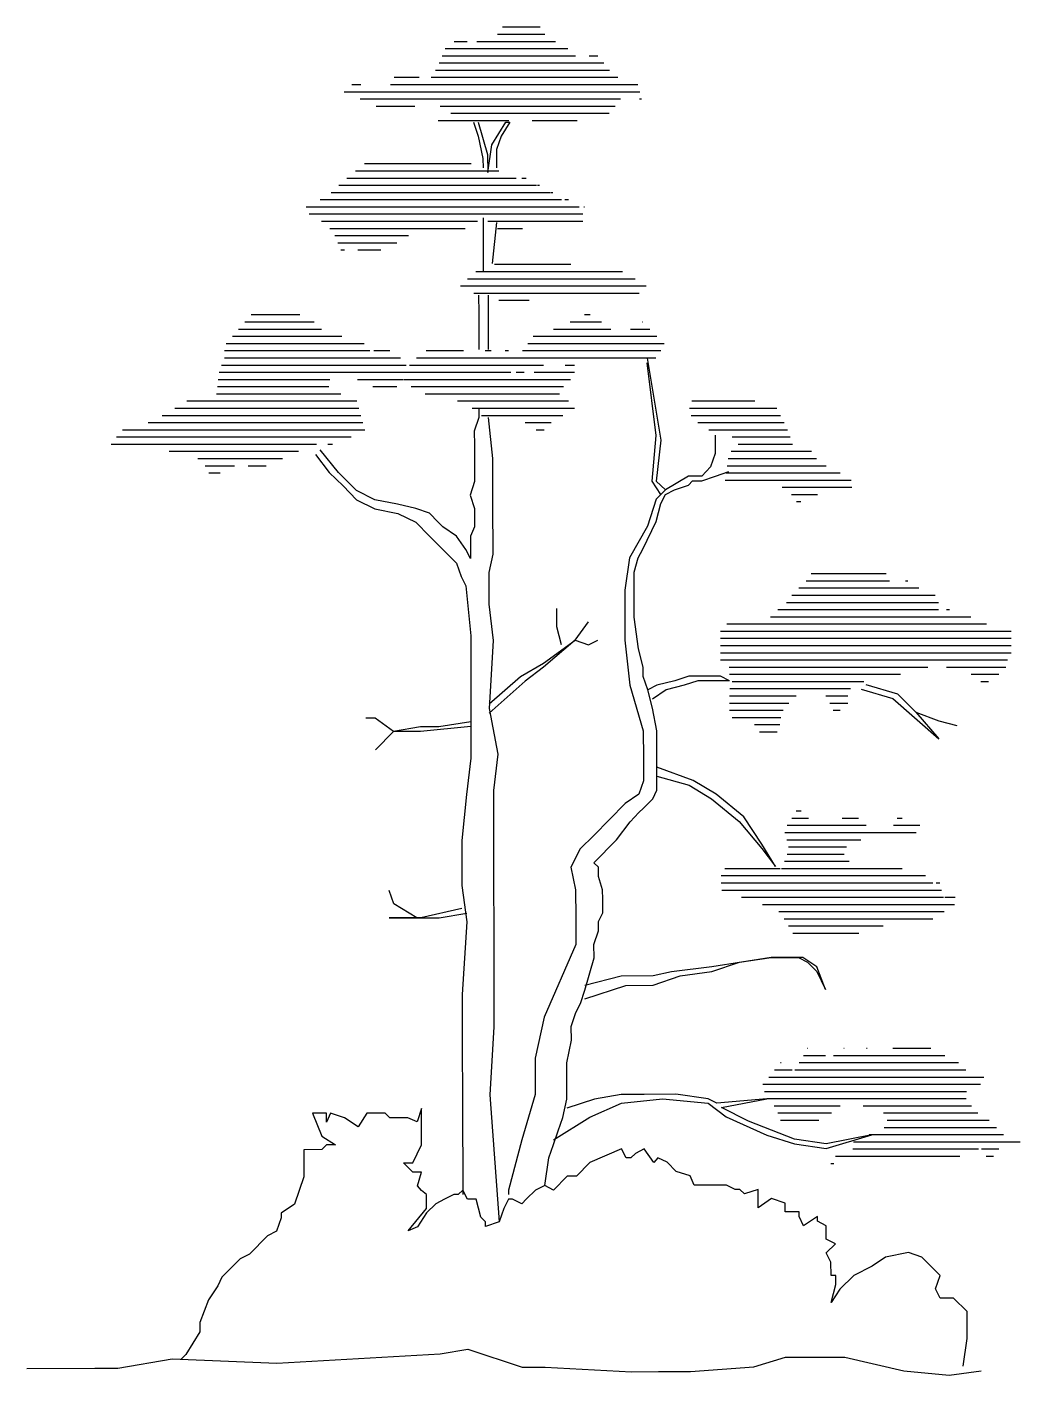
# Model space of a CAD drawing. Extents: x -2.52 to 2.66, y 0 to 7.03.
import ezdxf

# ---------------------------------------------------------------- set-up
doc = ezdxf.new("R2010")
doc.units = 0
doc.header["$LTSCALE"] = 0.4
doc.header["$MEASUREMENT"] = 0
doc.layers.get('0').update_dxf_attribs({"linetype": 'CONTINUOUS'})
doc.layers.add('ARBOLES', color=3, linetype='CONTINUOUS')

# ---------------------------------------------------------------- blocks, each defined once
blk = doc.blocks.new('*X0')
at = {"color": 0}
for p, q in [((18.8745, 8.25), (18.9406, 8.25)), ((18.8814, 8.26), (18.934, 8.26)), ((18.8017, 8.23), (18.9722, 8.23)), ((18.8145, 8.24), (18.8325, 8.24)), ((18.8461, 8.24), (18.9552, 8.24)), ((18.7934, 8.21), (19.0223, 8.21)), ((18.7976, 8.22), (18.983, 8.22)), ((19.0023, 8.22), (19.0143, 8.22)), ((18.7886, 8.2), (19.0303, 8.2)), ((18.672, 8.18), (18.6848, 8.18)), ((18.7258, 8.18), (19.0698, 8.18)), ((18.7309, 8.19), (18.7658, 8.19)), ((18.7823, 8.19), (19.0418, 8.19)), ((18.6612, 8.17), (19.0724, 8.17)), ((18.6837, 8.16), (19.0457, 8.16)), ((19.072, 8.16), (19.075, 8.16)), ((18.7061, 8.15), (18.7597, 8.15)), ((18.7949, 8.15), (19.0383, 8.15)), ((18.8099, 8.14), (19.0299, 8.14)), ((18.7919, 8.13), (18.8906, 8.13)), ((18.9228, 8.13), (18.9855, 8.13))]:
    blk.add_line(p, q, dxfattribs=at)
blk = doc.blocks.new('*X1')
at = {"color": 0}
for p, q in [((18.6774, 8.06), (18.8766, 8.06)), ((18.6896, 8.07), (18.838, 8.07)), ((18.6652, 8.05), (18.9007, 8.05)), ((18.9086, 8.05), (18.9144, 8.05)), ((18.6432, 8.03), (18.9483, 8.03)), ((18.6541, 8.04), (18.9289, 8.04)), ((18.9301, 8.04), (18.933, 8.04)), ((18.9491, 8.03), (18.9517, 8.03)), ((18.6088, 8.01), (18.9881, 8.01)), ((18.6279, 8.02), (18.9634, 8.02)), ((18.9682, 8.02), (18.9732, 8.02)), ((18.9948, 8.01), (18.9955, 8.01)), ((18.6129, 8), (18.9933, 8)), ((18.6299, 7.99), (18.8466, 7.99)), ((18.8611, 7.99), (18.9933, 7.99)), ((18.6415, 7.98), (18.8298, 7.98)), ((18.6483, 7.97), (18.7508, 7.97)), ((18.8747, 7.98), (18.9094, 7.98)), ((18.6524, 7.96), (18.7346, 7.96)), ((18.6566, 7.95), (18.662, 7.95)), ((18.6806, 7.95), (18.7125, 7.95))]:
    blk.add_line(p, q, dxfattribs=at)
blk = doc.blocks.new('*X2')
at = {"color": 0}
for p, q in [((18.532, 7.86), (18.5996, 7.86)), ((18.5147, 7.84), (18.6301, 7.84)), ((18.5233, 7.85), (18.6196, 7.85)), ((18.4974, 7.82), (18.6893, 7.82)), ((18.5061, 7.83), (18.6582, 7.83)), ((18.4948, 7.81), (18.697, 7.81)), ((18.4949, 7.8), (18.7399, 7.8)), ((18.7025, 7.81), (18.7247, 7.81)), ((18.4877, 7.78), (18.7476, 7.78)), ((18.4908, 7.79), (18.7476, 7.79)), ((18.4852, 7.76), (18.6401, 7.76)), ((18.4864, 7.77), (18.6417, 7.77)), ((18.6799, 7.77), (18.744, 7.77)), ((18.7015, 7.76), (18.7345, 7.76)), ((18.4839, 7.75), (18.6566, 7.75)), ((18.4258, 7.73), (18.6817, 7.73)), ((18.4426, 7.74), (18.6789, 7.74)), ((18.3891, 7.71), (18.6873, 7.71)), ((18.4084, 7.72), (18.6845, 7.72)), ((18.345, 7.69), (18.6711, 7.69)), ((18.3532, 7.7), (18.6901, 7.7)), ((18.3376, 7.68), (18.6229, 7.68)), ((18.418, 7.67), (18.5979, 7.67)), ((18.6385, 7.68), (18.6453, 7.68)), ((18.4578, 7.66), (18.5755, 7.66)), ((18.468, 7.65), (18.5091, 7.65)), ((18.5277, 7.65), (18.553, 7.65)), ((18.4732, 7.64), (18.4892, 7.64))]:
    blk.add_line(p, q, dxfattribs=at)
blk = doc.blocks.new('*X3')
at = {"color": 0}
for p, q in [((18.8703, 7.93), (18.9767, 7.93)), ((18.8329, 7.91), (19.0661, 7.91)), ((18.8446, 7.92), (19.0486, 7.92)), ((18.823, 7.9), (19.0815, 7.9)), ((18.8419, 7.89), (19.0716, 7.89)), ((18.8764, 7.88), (18.9186, 7.88))]:
    blk.add_line(p, q, dxfattribs=at)
blk = doc.blocks.new('*X4')
at = {"color": 0}
for p, q in [((18.9955, 7.86), (19.0036, 7.86)), ((18.9526, 7.84), (19.032, 7.84)), ((18.9757, 7.85), (19.019, 7.85)), ((19.0594, 7.84), (19.0862, 7.84)), ((19.0756, 7.85), (19.0761, 7.85)), ((18.9167, 7.82), (19.1063, 7.82)), ((18.9241, 7.83), (19.0962, 7.83)), ((18.9046, 7.8), (19.095, 7.8)), ((18.9093, 7.81), (19.1019, 7.81)), ((18.9005, 7.78), (18.9116, 7.78)), ((18.9025, 7.79), (18.9387, 7.79))]:
    blk.add_line(p, q, dxfattribs=at)
blk = doc.blocks.new('*X5')
at = {"color": 0}
for p, q in [((19.1416, 7.73), (19.2629, 7.73)), ((19.1446, 7.74), (19.2325, 7.74)), ((19.1437, 7.72), (19.2679, 7.72)), ((19.1533, 7.71), (19.273, 7.71)), ((19.1684, 7.7), (19.278, 7.7)), ((19.201, 7.69), (19.2815, 7.69)), ((19.1993, 7.67), (19.311, 7.67)), ((19.2092, 7.68), (19.2849, 7.68)), ((19.194, 7.65), (19.3318, 7.65)), ((19.1953, 7.66), (19.3184, 7.66)), ((19.1914, 7.63), (19.3663, 7.63)), ((19.1927, 7.64), (19.3512, 7.64)), ((19.2703, 7.62), (19.3674, 7.62)), ((19.2834, 7.61), (19.3196, 7.61)), ((19.2903, 7.6), (19.2962, 7.6))]:
    blk.add_line(p, q, dxfattribs=at)
blk = doc.blocks.new('*X6')
at = {"color": 0}
for p, q in [((19.2838, 7.16), (19.3071, 7.16)), ((19.2901, 7.17), (19.297, 7.17)), ((19.3538, 7.16), (19.3766, 7.16)), ((19.4302, 7.16), (19.4371, 7.16)), ((19.2776, 7.15), (19.387, 7.15)), ((19.4253, 7.15), (19.4617, 7.15)), ((19.2741, 7.14), (19.4567, 7.14)), ((19.2767, 7.13), (19.3797, 7.13)), ((19.2773, 7.11), (19.3568, 7.11)), ((19.2793, 7.12), (19.3601, 7.12)), ((19.1906, 7.09), (19.2677, 7.09)), ((19.2695, 7.09), (19.4374, 7.09)), ((19.2739, 7.1), (19.3638, 7.1)), ((19.1854, 7.07), (19.48, 7.07)), ((19.1857, 7.08), (19.4699, 7.08)), ((19.4845, 7.07), (19.4896, 7.07)), ((19.1867, 7.06), (19.4922, 7.06)), ((19.2141, 7.05), (19.4948, 7.05)), ((19.4966, 7.05), (19.5108, 7.05)), ((19.2432, 7.04), (19.5101, 7.04)), ((19.266, 7.03), (19.4958, 7.03)), ((19.2732, 7.02), (19.48, 7.02)), ((19.2791, 7.01), (19.4108, 7.01)), ((19.2851, 7), (19.3772, 7))]:
    blk.add_line(p, q, dxfattribs=at)
blk = doc.blocks.new('*X7')
at = {"color": 0}
for p, q in [((19.2999, 6.83), (19.3305, 6.83)), ((19.3058, 6.84), (19.3059, 6.84)), ((19.3418, 6.83), (19.4966, 6.83)), ((19.3562, 6.84), (19.3566, 6.84)), ((19.3875, 6.84), (19.3885, 6.84)), ((19.4245, 6.84), (19.477, 6.84)), ((19.2599, 6.81), (19.2844, 6.81)), ((19.268, 6.82), (19.269, 6.82)), ((19.2882, 6.81), (19.5256, 6.81)), ((19.2941, 6.82), (19.5155, 6.82)), ((19.2437, 6.79), (19.5462, 6.79)), ((19.2518, 6.8), (19.551, 6.8)), ((19.2459, 6.78), (19.5269, 6.78)), ((19.2489, 6.77), (19.3565, 6.77)), ((19.3568, 6.77), (19.5264, 6.77)), ((19.2594, 6.76), (19.3512, 6.76)), ((19.2646, 6.75), (19.3388, 6.75)), ((19.3829, 6.76), (19.5338, 6.76)), ((19.4111, 6.75), (19.5427, 6.75)), ((19.2681, 6.74), (19.3212, 6.74)), ((19.4121, 6.73), (19.5684, 6.73)), ((19.4163, 6.74), (19.5581, 6.74)), ((19.3913, 6.72), (19.5784, 6.72)), ((19.3689, 6.7), (19.5433, 6.7)), ((19.3697, 6.71), (19.6012, 6.71)), ((19.5474, 6.7), (19.5718, 6.7)), ((19.338, 6.68), (19.3425, 6.68)), ((19.3445, 6.69), (19.5176, 6.69)), ((19.554, 6.69), (19.5644, 6.69))]:
    blk.add_line(p, q, dxfattribs=at)
blk = doc.blocks.new('*X8')
at = {"color": 0}
for p, q in [((18.762, 7.8), (18.9105, 7.8)), ((18.7754, 7.81), (18.8272, 7.81)), ((18.8574, 7.81), (18.8657, 7.81)), ((18.8854, 7.81), (18.8897, 7.81)), ((18.7455, 7.78), (18.893, 7.78)), ((18.7524, 7.79), (18.9029, 7.79)), ((18.9258, 7.78), (18.9815, 7.78)), ((18.9685, 7.79), (18.9815, 7.79)), ((18.7447, 7.77), (18.9763, 7.77)), ((18.7548, 7.76), (18.9664, 7.76)), ((18.7742, 7.75), (18.961, 7.75)), ((18.819, 7.74), (18.9734, 7.74)), ((18.8396, 7.73), (18.9816, 7.73)), ((18.8523, 7.72), (18.9655, 7.72)), ((18.9131, 7.71), (18.9494, 7.71)), ((18.9285, 7.7), (18.9394, 7.7))]:
    blk.add_line(p, q, dxfattribs=at)
blk = doc.blocks.new('*X9')
at = {"color": 0}
for p, q in [((19.3109, 7.5), (19.4152, 7.5)), ((19.2938, 7.48), (19.4603, 7.48)), ((19.3037, 7.49), (19.4198, 7.49)), ((19.4419, 7.49), (19.4452, 7.49)), ((19.2765, 7.46), (19.4877, 7.46)), ((19.2838, 7.47), (19.4833, 7.47)), ((19.2645, 7.45), (19.4877, 7.45)), ((19.4987, 7.45), (19.5029, 7.45)), ((19.1936, 7.43), (19.5546, 7.43)), ((19.254, 7.44), (19.5328, 7.44)), ((19.1846, 7.42), (19.5889, 7.42)), ((19.1846, 7.41), (19.5889, 7.41)), ((19.1846, 7.4), (19.5889, 7.4)), ((19.1846, 7.39), (19.5889, 7.39)), ((19.1847, 7.38), (19.5839, 7.38)), ((19.1969, 7.37), (19.4729, 7.37)), ((19.4988, 7.37), (19.5812, 7.37)), ((19.197, 7.36), (19.4349, 7.36)), ((19.2009, 7.35), (19.3838, 7.35)), ((19.5333, 7.36), (19.5718, 7.36)), ((19.5467, 7.35), (19.5571, 7.35)), ((19.197, 7.33), (19.29, 7.33)), ((19.1975, 7.34), (19.3654, 7.34)), ((19.3312, 7.33), (19.3617, 7.33)), ((19.1971, 7.32), (19.2797, 7.32)), ((19.1971, 7.31), (19.2718, 7.31)), ((19.3365, 7.32), (19.3617, 7.32)), ((19.3415, 7.31), (19.3509, 7.31)), ((19.2008, 7.3), (19.2688, 7.3)), ((19.232, 7.29), (19.2672, 7.29)), ((19.2387, 7.28), (19.2637, 7.28))]:
    blk.add_line(p, q, dxfattribs=at)

msp = doc.modelspace()

# ---------------------------------------------------------------- linework, layer by layer
at = {"layer": 'ARBOLES', "color": 7}
for points in [[(-0.1919, 6.53), (-0.1673, 6.4569), (-0.1427, 6.3406), (-0.1426, 6.2919)], [(-0.1675, 6.53), (-0.1184, 6.3623), (-0.1181, 6.2675), (-0.0968, 6.4111), (-0.024, 6.5304), (-0.0024, 6.5304), (-0.0482, 6.4572), (-0.0724, 6.3868), (-0.0722, 6.292)], [(-0.1419, 6.0319), (-0.1412, 5.7477)], [(-0.0715, 6.0078), (-0.0953, 5.7938)], [(-0.1653, 5.6285), (-0.1651, 5.5337), (-0.1649, 5.4633), (-0.1646, 5.3442)], [(-0.1166, 5.6286), (-0.1162, 5.4878), (-0.116, 5.3931), (-0.1159, 5.3443)], [(0.7127, 5.3003), (0.7841, 4.8727), (0.7603, 4.6588), (0.8091, 4.6129)], [(0.7848, 4.5885), (0.7386, 4.6588), (0.7597, 4.8971), (0.7127, 5.276)], [(-0.1639, 5.0356), (-0.1637, 4.9896), (-0.1879, 4.9191), (-0.1878, 4.846), (-0.1877, 4.8243), (-0.1875, 4.7296), (-0.1873, 4.6565), (-0.2088, 4.586), (-0.187, 4.5157), (-0.1867, 4.421), (-0.2083, 4.3722), (-0.2081, 4.3018), (-0.208, 4.2557), (-0.2325, 4.3017), (-0.2814, 4.372), (-0.3519, 4.4205), (-0.3763, 4.4449), (-0.4224, 4.4908), (-0.4929, 4.515), (-0.5877, 4.5391), (-0.7069, 4.5605), (-0.8018, 4.609), (-0.8967, 4.7035), (-0.9918, 4.8224)], [(-0.115, 4.9897), (-0.0928, 4.7758), (-0.0923, 4.5403), (-0.0916, 4.2777), (-0.113, 4.1829), (-0.1126, 4.0177), (-0.0905, 3.8283), (-0.1113, 3.4736), (-0.0647, 3.2354), (-0.0886, 3.0458), (-0.0881, 2.8347), (-0.0874, 2.5721), (-0.0868, 2.3122), (-0.0861, 2.0279), (-0.0856, 1.814), (-0.1064, 1.4593), (-0.0587, 0.7961)], [(1.0683, 4.8978), (1.0686, 4.8031), (1.0444, 4.7326), (0.9985, 4.6838), (0.9281, 4.6836), (0.8091, 4.6129), (0.7605, 4.564), (0.7148, 4.4232), (0.6205, 4.2578), (0.5965, 4.0899), (0.5972, 3.83), (0.6221, 3.5945), (0.6931, 3.3564), (0.6934, 3.2156), (0.6937, 3.0965), (0.6695, 3.026), (0.5992, 2.9771), (0.4345, 2.8116), (0.3643, 2.741), (0.3158, 2.6461), (0.3404, 2.5271), (0.3408, 2.3836), (0.3411, 2.2428), (0.1769, 1.8634), (0.1287, 1.6494), (0.1292, 1.4599), (0.0593, 1.2241), (-0.0104, 0.9614), (-0.0104, 0.9397)], [(-1.0161, 4.798), (-0.9455, 4.7034), (-0.8722, 4.6332), (-0.8016, 4.5602), (-0.7068, 4.5144), (-0.5876, 4.4904), (-0.4927, 4.4446), (-0.4221, 4.3716), (-0.3516, 4.3014), (-0.281, 4.2312), (-0.281, 4.2312), (-0.2565, 4.1609), (-0.232, 4.1122), (-0.207, 3.8524), (-0.2068, 3.7576), (-0.2063, 3.5681), (-0.2058, 3.3542), (-0.2054, 3.2134), (-0.2293, 3.0238), (-0.2531, 2.7855), (-0.2525, 2.55), (-0.2277, 2.3605), (-0.2511, 1.9815), (-0.2505, 1.7188), (-0.2498, 1.4346), (-0.2486, 0.9391)], [(0.179, 0.9862), (0.2004, 1.1297), (0.2246, 1.2002), (0.2487, 1.2706), (0.2729, 1.3411), (0.2944, 1.4359), (0.2942, 1.509), (0.294, 1.5794), (0.2939, 1.6254), (0.318, 1.7446), (0.3178, 1.815), (0.342, 1.8881), (0.3662, 1.9342), (0.3877, 2.0047), (0.4361, 2.1726), (0.4359, 2.243), (0.4601, 2.3135), (0.46, 2.3622), (0.4815, 2.4083), (0.4814, 2.4327), (0.4813, 2.4787), (0.4812, 2.5274), (0.4594, 2.5978), (0.4593, 2.6465), (0.4348, 2.6681), (0.4592, 2.6925), (0.5294, 2.7631), (0.5537, 2.7875), (0.6238, 2.8824), (0.6697, 2.9313), (0.6941, 2.953), (0.7427, 3.0019), (0.7642, 3.0479), (0.764, 3.121), (0.7639, 3.1671), (0.7637, 3.2618), (0.7635, 3.3566), (0.7415, 3.4756), (0.7169, 3.5703), (0.6924, 3.6407), (0.6923, 3.6894), (0.6677, 3.7841), (0.6456, 3.9492), (0.6454, 4.044), (0.6452, 4.1143), (0.645, 4.1847), (0.6665, 4.2579), (0.6908, 4.304), (0.7608, 4.4476), (0.7849, 4.5424), (0.8092, 4.5885), (0.8551, 4.613), (0.9282, 4.6376), (0.9498, 4.6593), (0.9985, 4.6594), (1.0689, 4.6839), (1.1392, 4.7085)], [(0.2669, 3.8048), (0.2423, 3.8995), (0.2421, 3.9942)], [(-0.1114, 3.4979), (0.0534, 3.6391), (0.1724, 3.7098), (0.3372, 3.8293), (0.4074, 3.9242)], [(0.3372, 3.8293), (0.1724, 3.6881), (0.0779, 3.6148), (-0.1112, 3.4492)], [(0.3372, 3.8293), (0.4077, 3.8051), (0.4564, 3.8296)], [(1.1419, 3.6174), (1.0958, 3.6417), (1.047, 3.6415), (1.001, 3.6414), (0.9523, 3.6413), (0.9306, 3.6413), (0.8576, 3.6167), (0.7629, 3.5948), (0.7169, 3.5703)], [(1.1419, 3.6174), (1.0471, 3.6172), (0.9767, 3.617), (0.9064, 3.5952), (0.8117, 3.5706), (0.7414, 3.5217)], [(1.8539, 3.5975), (2.0192, 3.5492), (2.1142, 3.4546), (2.2337, 3.3141)], [(1.8296, 3.5731), (1.9949, 3.5247), (2.2337, 3.3141)], [(2.1142, 3.4546), (2.2334, 3.4089), (2.3283, 3.3848)], [(-0.6092, 3.3532), (-0.7041, 3.4234), (-0.7528, 3.4233)], [(-0.2059, 3.4029), (-0.3737, 3.3782), (-0.4684, 3.3779), (-0.6092, 3.3532), (-0.7037, 3.2582)], [(-0.2058, 3.3786), (-0.4684, 3.3536), (-0.6092, 3.3532)], [(0.764, 3.121), (0.932, 3.0727), (1.0486, 3.0026), (1.1924, 2.8838), (1.3119, 2.7433), (1.3825, 2.6488), (1.3825, 2.6488), (1.3118, 2.765), (1.2167, 2.9083), (1.0729, 3.027), (0.9536, 3.0971), (0.7639, 3.1671)], [(-0.4877, 2.3816), (-0.607, 2.4544), (-0.6315, 2.5247)], [(-0.2522, 2.4309), (-0.466, 2.3816), (-0.6312, 2.3812), (-0.3713, 2.3818), (-0.2278, 2.4066)], [(0.3878, 1.9586), (0.6016, 2.0296), (0.745, 2.0299), (0.8857, 2.079), (1.0508, 2.1011), (1.1942, 2.1501), (1.3593, 2.1749), (1.4297, 2.1751), (1.5028, 2.1753), (1.5488, 2.151), (1.5977, 2.1024), (1.6439, 2.0077), (1.5976, 2.1268), (1.5244, 2.1753), (1.3593, 2.1749), (1.0507, 2.1254), (0.8396, 2.1005), (0.7449, 2.0786), (0.5771, 2.0782), (0.3877, 2.029)], [(0.2245, 1.2245), (0.4137, 1.3414), (0.5787, 1.4149), (0.7925, 1.4371), (1.0308, 1.416), (1.1258, 1.3432), (1.3372, 1.2489), (1.4808, 1.2033), (1.646, 1.1793), (1.884, 1.2503), (1.6459, 1.2037), (1.4807, 1.2276), (1.2422, 1.3218), (1.1013, 1.3918), (1.3367, 1.4384), (1.0768, 1.4161), (1.0308, 1.4377), (0.8629, 1.4617), (0.6977, 1.4612), (0.5786, 1.461), (0.4379, 1.4362), (0.2945, 1.3899)]]:
    msp.add_lwpolyline(points, dxfattribs=at)
at = {"layer": 'ARBOLES'}
for points in [[(2.3608, 0.0439), (2.3821, 0.1875), (2.3818, 0.3283), (2.3112, 0.3985), (2.2408, 0.3983), (2.2163, 0.447), (2.2405, 0.5174), (2.1455, 0.612), (2.0751, 0.6362), (1.956, 0.6115), (1.8857, 0.5653), (1.7911, 0.5163), (1.7182, 0.4458), (1.6723, 0.3753), (1.6964, 0.4701), (1.6963, 0.5161), (1.672, 0.516), (1.6718, 0.5864), (1.6473, 0.6351), (1.6959, 0.6813), (1.6471, 0.7055), (1.6471, 0.7299), (1.647, 0.7759), (1.6009, 0.8001), (1.6008, 0.8245), (1.5278, 0.7756), (1.5061, 0.8243), (1.506, 0.8487), (1.4329, 0.8485), (1.4328, 0.8945), (1.3623, 0.9187), (1.2921, 0.8698), (1.2918, 0.9645), (1.2215, 0.9427), (1.1971, 0.9643), (1.1727, 0.9643), (1.1266, 0.9885), (1.0535, 0.9883), (1.0075, 0.9882), (0.9588, 0.9881), (0.937, 1.0368), (0.8638, 1.0583), (0.8177, 1.1069), (0.7689, 1.1311), (0.7473, 1.1067), (0.6984, 1.177), (0.6524, 1.1525), (0.6281, 1.1308), (0.6038, 1.1307), (0.5793, 1.1767), (0.4143, 1.1059), (0.3441, 1.0353), (0.2953, 1.0352), (0.2251, 0.9619), (0.179, 0.9862), (0.1304, 0.9617), (0.0845, 0.9156), (0.0602, 0.8911), (0.0114, 0.9154), (-0.0103, 0.9153), (-0.0345, 0.8665), (-0.0587, 0.7961), (-0.1291, 0.7716), (-0.1291, 0.7959), (-0.1536, 0.8202), (-0.1781, 0.9149), (-0.2242, 0.9148), (-0.2487, 0.9608), (-0.273, 0.9391), (-0.2946, 0.939), (-0.3433, 0.9145), (-0.3893, 0.89), (-0.4379, 0.8439), (-0.4837, 0.7707), (-0.5324, 0.7489), (-0.4379, 0.8656), (-0.4381, 0.9387), (-0.4625, 0.9603), (-0.4843, 0.9846), (-0.4628, 1.055), (-0.5088, 1.0549), (-0.5576, 1.1035), (-0.5089, 1.1036), (-0.4631, 1.1985), (-0.4631, 1.1985), (-0.4632, 1.2445), (-0.4636, 1.388), (-0.4851, 1.3176), (-0.5339, 1.3391), (-0.5799, 1.339), (-0.6286, 1.3389), (-0.653, 1.3632), (-0.7478, 1.363), (-0.7936, 1.2925), (-0.8641, 1.3383), (-0.9373, 1.3625), (-0.9589, 1.3164), (-0.959, 1.3624), (-1.0321, 1.3623), (-0.983, 1.2433), (-0.9125, 1.1974), (-0.9586, 1.1973), (-0.9829, 1.1729), (-1.0776, 1.1726), (-1.0775, 1.1022), (-1.0773, 1.0535), (-1.0773, 1.0319), (-1.1257, 0.8882), (-1.1959, 0.842), (-1.1959, 0.8177), (-1.2201, 0.7472), (-1.266, 0.7228), (-1.3606, 0.6278), (-1.4092, 0.6033), (-1.5038, 0.5083), (-1.5253, 0.4622), (-1.5739, 0.389), (-1.6196, 0.2725), (-1.6195, 0.2237), (-1.6923, 0.1044), (-1.716, 0.0806)], [(-2.5206, 0.032), (-2.1659, 0.0329), (-2.0468, 0.0332), (-1.7626, 0.0826), (-1.2184, 0.0596), (-0.3657, 0.1077), (-0.2223, 0.1324), (0.0622, 0.0383), (0.1814, 0.0386), (0.6308, 0.0153), (0.7716, 0.0157), (0.9395, 0.0161), (1.2697, 0.0413), (1.4348, 0.0904), (1.7434, 0.0912), (1.7434, 0.0912), (2.0522, 0.0188), (2.2878, -0.0023), (2.4556, 0.0198)]]:
    msp.add_lwpolyline(points, dxfattribs=at)

# ---------------------------------------------------------------- block references
at = {"layer": 'ARBOLES', "xscale": 3.75, "yscale": 3.75, "zscale": 3.75}
for name in ['*X0', '*X1', '*X3', '*X2', '*X4', '*X8', '*X5', '*X9', '*X6', '*X7']:
    msp.add_blockref(name, (-70.8469, -23.9485), dxfattribs=at)

doc.saveas('drawing.dxf')
